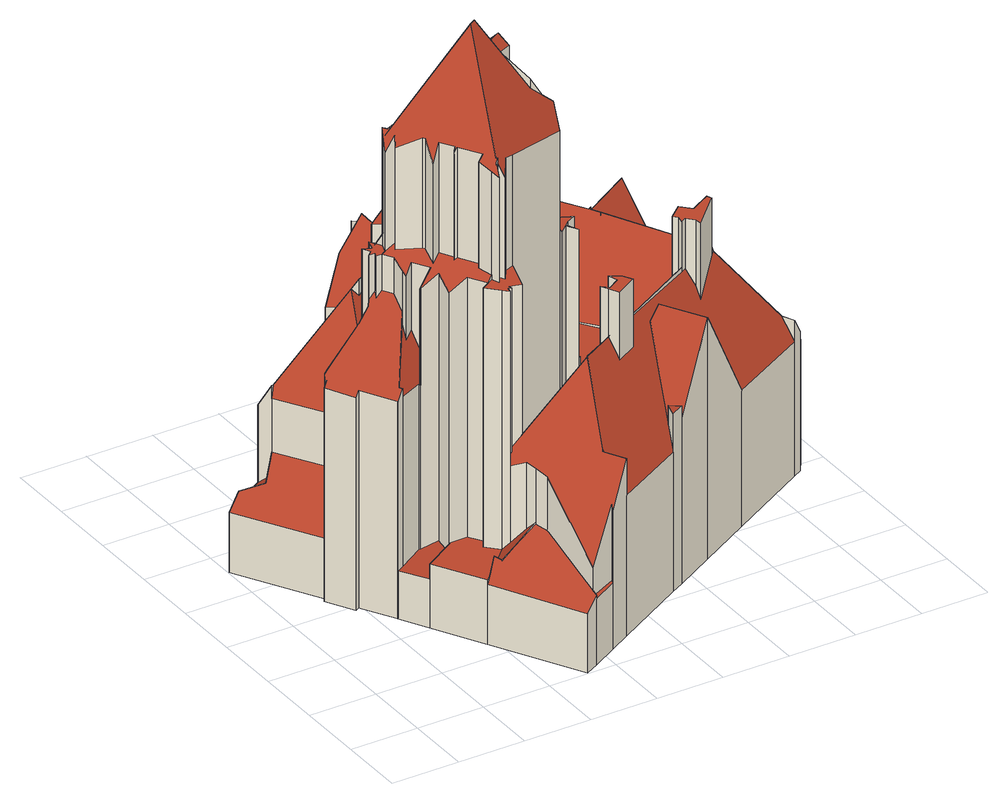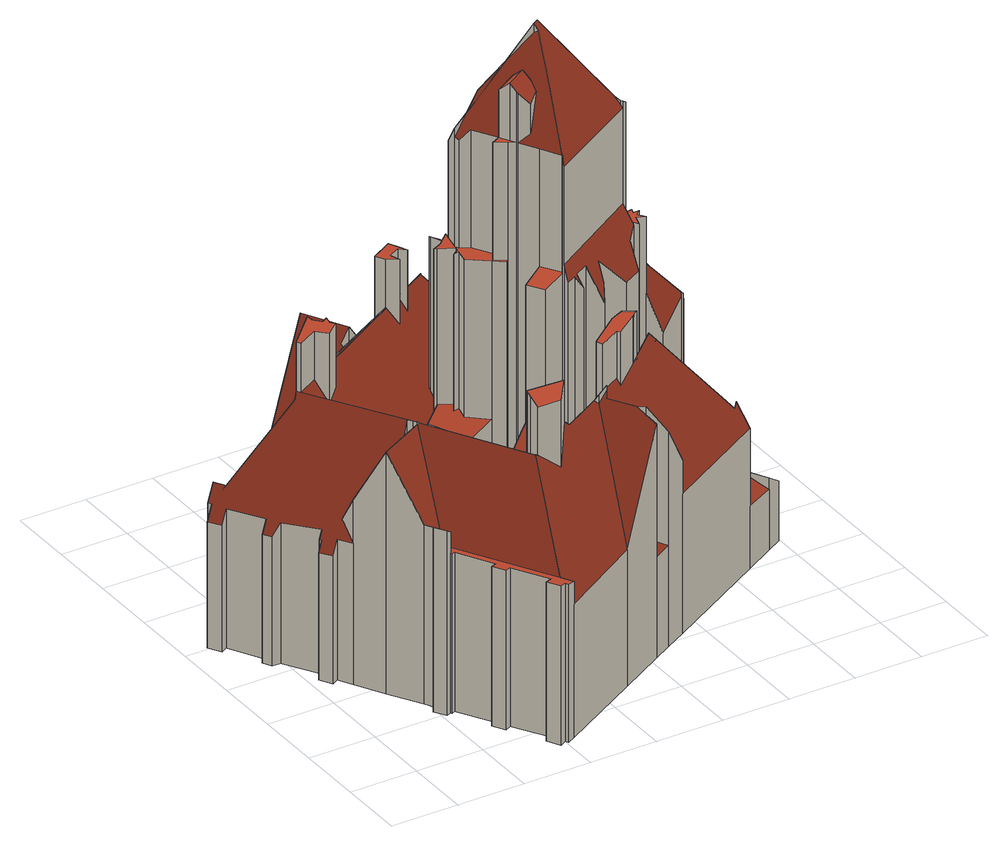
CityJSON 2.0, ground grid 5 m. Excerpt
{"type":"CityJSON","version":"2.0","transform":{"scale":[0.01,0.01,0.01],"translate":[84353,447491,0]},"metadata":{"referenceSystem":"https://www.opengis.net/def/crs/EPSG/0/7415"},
"CityObjects":{
"building1":{"type":"Building","attributes":{"b3_dak_type":"slanted","b3_extrusie":"standard","b3_h_dak_50p":16.01,"b3_h_dak_70p":17.88,"b3_h_dak_max":38.87,"b3_h_dak_min":5.73,"b3_h_maaiveld":0.932,"b3_h_nok":40.98,"b3_is_glas_dak":false,"b3_kas_warenhuis":false,"b3_kwaliteitsindicator":true,"b3_mutatie_ahn3_ahn4":false,"b3_mutatie_ahn4_ahn5":false,"b3_n_nok":21,"b3_n_vlakken":67,"b3_opp_buitenmuur":2663.47,"b3_opp_dak_plat":53.91,"b3_opp_dak_schuin":1316.25,"b3_opp_grond":755.08,"b3_opp_scheidingsmuur":0,"b3_rmse_lod12":7.8,"b3_rmse_lod13":1.96,"b3_rmse_lod22":0.447,"b3_t_run":659,"b3_val3dity_lod12":"[]","b3_val3dity_lod13":"[]","b3_val3dity_lod22":"[]","b3_volume_lod12":12552.94,"b3_volume_lod13":12874.92,"b3_volume_lod22":11890.4,"geconstateerd":false,"oorspronkelijkbouwjaar":1290,"status":"Pand in gebruik"},"children":["building1-1"]},
"building1-1":{"type":"BuildingPart","parents":["building1"],"geometry":[{"type":"Solid","lod":"2.2","boundaries":[[[[0,1,2,3,4,5,6,7,8,9,10,11,12,13,14,15,16,17,18,19,20,21,22,23,24,25,26,27,28,29,30,31,32,33,34,35,36,37,38,39,40,41,42,43,44,45,46,47,48,49,50,51,52,53,54,55,56,57,58]],[[59,56,55,60]],[[61,40,39,62]],[[60,55,54,63]],[[64,51,50,65]],[[66,67,42,41,68]],[[68,41,40,61]],[[69,38,37,70]],[[70,37,36,71]],[[72,73,74,75,76,77]],[[62,39,38,69]],[[78,35,34,79]],[[71,36,35,78]],[[80,81,82]],[[83,23,22,84]],[[85,31,30,86]],[[87,32,31,85]],[[88,89,90,91]],[[91,90,92,93]],[[94,28,27,95]],[[96,33,32,87]],[[86,30,29,97]],[[98,99,100]],[[97,29,28,94]],[[101,102,103,104]],[[105,24,23,83]],[[84,22,21,106]],[[107,18,17,108]],[[109,19,18,107]],[[110,11,10,111]],[[99,8,7,112]],[[108,17,16,113]],[[114,15,14,115]],[[113,16,15,114]],[[116,13,12,117]],[[115,14,13,116]],[[117,12,11,110]],[[111,10,9,118]],[[118,9,8,99,98]],[[112,7,6,119,120]],[[121,1,0,122]],[[123,124,122,125]],[[126,58,57,127]],[[127,57,56,59]],[[128,129,130]],[[131,3,2,132]],[[133,134,132,135]],[[136,20,19,109]],[[106,21,20,136,137]],[[138,4,3,131,139]],[[140,141,142]],[[129,128,143,144,145]],[[79,34,33,96]],[[146,147,148,149]],[[150,151,152,153]],[[154,155,151,150]],[[156,157,158,159]],[[160,161,157,156]],[[162,163,164,165,166]],[[165,164,167]],[[168,169,170,171,172,173]],[[173,172,174,175]],[[176,177,178,179]],[[180,181,5,4,138,182]],[[141,140,183,169,168]],[[184,185,183,140]],[[76,75,186,185,184]],[[187,188,189,190,191]],[[192,193,188,187,194]],[[195,47,46,196]],[[197,198,199,200]],[[145,144,201,202]],[[202,201,163,162]],[[203,204,205]],[[206,207,205]],[[137,136,208,209]],[[210,211,212,213]],[[214,215,216,217]],[[218,219,220,221]],[[221,220,222,223]],[[224,225,226,227]],[[223,222,228,229]],[[229,228,230,231]],[[227,226,102,101]],[[232,233,234,235]],[[236,237,238]],[[239,195,238]],[[240,43,42,67]],[[241,242,243]],[[244,245,246]],[[247,248,246]],[[249,250,251,252]],[[253,254,255,256,257]],[[258,259,260]],[[261,262,207,206]],[[263,264,265,266]],[[67,66,267]],[[268,269,270,271]],[[272,273,274,74,73]],[[275,276,277,196,278]],[[279,280,281]],[[280,279,282,283]],[[209,208,167]],[[284,285,286,287]],[[288,289,170,169]],[[290,291,292,293]],[[294,259,258,291,290]],[[295,296,297,298]],[[293,292,299,242,241]],[[300,301,302]],[[303,304,305]],[[172,171,219,218]],[[306,210,307,308]],[[308,307,198,197]],[[309,25,24,105]],[[310,311,312,313]],[[190,189,166]],[[314,315,316,317]],[[143,128,318]],[[191,190,100]],[[319,320,321,322]],[[323,324,325,326]],[[327,328,289,288]],[[329,261,330,331]],[[332,333,254,253]],[[257,256,130,334,335]],[[93,92,213,336]],[[336,213,212,337,338]],[[339,340,341,342,343]],[[343,342,344,345]],[[345,344,48,47,195,239]],[[252,251,346,347]],[[347,346,348,349]],[[349,348,350,351]],[[266,265,211,210,306]],[[352,353,324,323]],[[354,355,353,352]],[[356,357,355,354]],[[217,216,358,177,176]],[[359,360,358,216]],[[361,362,215,214]],[[363,364,362,361]],[[365,366,367,285,284]],[[63,54,53,368,369]],[[369,368,370,147,146]],[[371,372,373,374]],[[375,376,372,371]],[[377,49,48,344]],[[65,50,49,377,378]],[[368,53,52,379]],[[380,381,382,383]],[[384,385,386,387]],[[260,388,385,384]],[[389,390,391,392]],[[393,394,237,236]],[[387,386,395,396,397]],[[397,396,398,399]],[[400,401,402]],[[394,393,402]],[[403,401,400,264,263]],[[404,405,401,403]],[[248,247,406]],[[407,408,409,410]],[[313,312,408,407]],[[408,411,412,413]],[[413,412,273,272]],[[410,409,73,72]],[[326,325,414,415,416]],[[331,330,417,414,325]],[[416,415,274,273]],[[418,379,52,51,64,419]],[[420,421,422]],[[419,64,422]],[[423,424,425,426]],[[427,426,425,428,429]],[[430,431,233,232,432]],[[429,428,431,430]],[[161,433,434,435]],[[436,437,438]],[[426,427,438]],[[119,6,5,181]],[[439,440,441,181,180]],[[442,443,444,445]],[[334,130,446,447]],[[139,131,448,449,450,451]],[[449,448,134,133]],[[450,449,452,234]],[[451,450,453]],[[95,27,26,80]],[[81,80,26,25,309]],[[374,373,454,455]],[[456,457,458,459]],[[459,458,379,418]],[[338,337,333,332]],[[256,255,460]],[[461,462,463,464]],[[465,466,467]],[[464,463,468,466,465]],[[469,456,470,471]],[[472,473,457,456,469]],[[455,454,474,475]],[[476,477,250,249]],[[478,392,391,477,476,479]],[[471,470,388,260]],[[153,152,259,294]],[[480,481,482]],[[483,484,89,88]],[[335,334,484,483]],[[485,44,43,240]],[[77,76,301,300]],[[185,186,486,328,327]],[[328,486,487,488]],[[488,487,489,462,461]],[[462,489,417,330]],[[490,491,124,123]],[[492,444,493]],[[235,234,452,494,495]],[[287,286,364,363]],[[496,497,498]],[[182,138,498]],[[499,500,501]],[[285,367,501]],[[445,444,492,502,503]],[[479,476,504,505,506]],[[506,505,507]],[[245,244,507]],[[495,494,491,490]],[[508,509,510]],[[511,512,513,514]],[[514,513,515,516]],[[517,518,512,511]],[[519,520,521,518,517]],[[360,359,522]],[[104,103,523,524]],[[524,523,424,423]],[[231,230,225,224]],[[271,270,411,408]],[[505,504,269,268]],[[298,297,357,356]],[[351,350,525,526]],[[311,310,527]],[[296,528,262,261,329]],[[526,525,528,296,295]],[[194,187,443,442]],[[529,530,381,380]],[[135,132,2,1,121]],[[440,439,531]],[[120,119,441,440]],[[125,122,0,58,126]],[[518,521,509,508]],[[317,316,532,533]],[[516,515,315,314]],[[435,434,314]],[[304,303,175,534]],[[534,175,174,437,535]],[[535,437,436,433,161,160]],[[399,398,536,537]],[[537,536,538,539]],[[539,538,390,389]],[[540,541,542]],[[543,544,542]],[[545,546,544,547]],[[503,502,193,192]],[[548,446,549]],[[468,463,549]],[[147,370,550,551]],[[475,474,552,473,472]],[[551,550,552,474]],[[383,382,320,319]],[[553,554,155,154]],[[322,321,554,553]],[[396,395,546,545]],[[555,556,340,339]],[[378,377,341,340]],[[557,558,277,276]],[[547,544,543,556,555]],[[541,540,421,420]],[[164,163,309]],[[559,560,558,557]],[[283,282,560,559]],[[447,446,548,204,203]],[[200,199,405,404]],[[278,196,46,45,561,562]],[[562,561,276,275]],[[561,45,44,485]],[[159,158,530,529]],[[563,564,392,478]],[[432,232,520,519]],[[149,148,565,532]],[[533,532,565,376,375]],[[179,178,366,365]],[[242,299,566,567]],[[567,566,564,563]],[[481,480,568,569]],[[569,568,570,571,500,499]],[[571,570,572]],[[497,496,572]],[[570,568,573]],[[208,136,109,107,108,113,114,115,116,117,110,111,118,98,100]],[[209,167,105,83,84,106,137]],[[100,190,166,165,167,208]],[[313,407,410,310]],[[73,409,408,413,272]],[[134,448,131,132]],[[453,450,234,233,431,428,522]],[[164,309,105,167]],[[256,460,267,66,68,61,62,69,70,71,78,79,96,87,85,86,97,94,95,80,82,318,128,130]],[[335,483,88,91,93,336,338,332,253,257]],[[185,327,288,169,183]],[[417,489,487,486,186,75,74,274,415,414]],[[341,377,344,342]],[[443,187,191,100,99,112,480,482,493,444]],[[569,499,501,367,366,178,177,358,360,522,428,425,424,523,103,102,226,225,230,228,222,220,219,574,502,492,493,482,481]],[[311,527,302,301,76,184,140,142,406,247,246,245,507,505,268,271,408,312]],[[527,310,410,72,77,300,302]],[[296,329,331,325,324,353,355,357,297]],[[526,295,298,356,354,352,323,326,416,273,412,411,270,269,504,476,249,252,347,349,351]],[[405,199,198,307,210,213,92,90,89,484,334,447,203,205,207,262,528,525,350,348,346,251,250,477,391,390,394,402,401]],[[135,121,122,124,491,494,452,449,133]],[[441,119,181]],[[149,532,316,315,515,513,512,518,508,510,490,123,125,126,127,59,60,63,369,146]],[[175,303,305,575,248,406,142,141,168,173]],[[437,174,172,218,221,223,229,231,224,227,101,104,524,423,426,438]],[[520,232,235,495,490,510,509,521]],[[567,563,478,479,506,507,244,246,248,575,243,242]],[[503,192,194,442,445]],[[468,549,446,130,129,145,202,162,166,189,188,193,502,574,467,466]],[[552,550,370,368,379,458,457,473]],[[541,420,422,64,65,378,340,556,543,542]],[[547,555,339,343,345,239,238,237,394,390,538,536,398,396,545]],[[421,386,385,388,470,456,459,418,419,422]],[[309,163,201,144,143,318,82,81]],[[560,282,279,281,240,67,267,460,255,254,333,337,212,211,265,264,400,402,393,236,238,195,196,277,558]],[[283,559,485,240,281,280]],[[204,548,549,463,462,330,261,206,205]],[[386,421,540,542,544,546,395]],[[200,404,403,263,266,306,308,197]],[[562,275,278]],[[561,485,559,557,276]],[[159,529,380,383,319,322,553,154,150,153,294,290,293,241,243,575,305,304,534,535,160,156]],[[574,219,171,170,289,328,488,461,464,465,467]],[[432,519,517,511,514,516,314,434,433,436,438,427,429,430]],[[376,565,148,147,551,474,454,373,372]],[[533,375,371,374,455,475,472,469,471,260,259,152,151,155,554,321,320,382,381,530,158,157,161,435,314,317]],[[179,365,284,287,363,361,214,217,176]],[[564,566,299,292,291,258,260,384,387,397,399,537,539,389,392]],[[571,572,496,498,138,139,451,453,522,359,216,215,362,364,286,285,501,500]],[[573,568,480,112,120,440,531]],[[570,573,531,439,180,182,498,497,572]]]],"semantics":{"surfaces":[{"type":"GroundSurface"},{"type":"WallSurface","on_footprint_edge":true},{"type":"WallSurface","on_footprint_edge":false},{"type":"RoofSurface","b3_azimut":241.92,"b3_h_dak_50p":12.73,"b3_h_dak_70p":12.77,"b3_h_dak_max":14.42,"b3_h_dak_min":12.59,"b3_hellingshoek":11.24},{"type":"RoofSurface","b3_azimut":239.54,"b3_h_dak_50p":14.37,"b3_h_dak_70p":14.54,"b3_h_dak_max":14.88,"b3_h_dak_min":13.9,"b3_hellingshoek":34.06},{"type":"RoofSurface","b3_azimut":59.24,"b3_h_dak_50p":15.52,"b3_h_dak_70p":16.87,"b3_h_dak_max":19.39,"b3_h_dak_min":12.59,"b3_hellingshoek":60.41},{"type":"RoofSurface","b3_azimut":146.9,"b3_h_dak_50p":37.96,"b3_h_dak_70p":38.07,"b3_h_dak_max":38.43,"b3_h_dak_min":37.6,"b3_hellingshoek":40.85},{"type":"RoofSurface","b3_azimut":342.63,"b3_h_dak_50p":33.88,"b3_h_dak_70p":33.88,"b3_h_dak_max":37.73,"b3_h_dak_min":33.88,"b3_hellingshoek":0.387},{"type":"RoofSurface","b3_azimut":326.9,"b3_h_dak_50p":6,"b3_h_dak_70p":6.35,"b3_h_dak_max":12.45,"b3_h_dak_min":5.3,"b3_hellingshoek":39.65},{"type":"RoofSurface","b3_azimut":239.93,"b3_h_dak_50p":14.57,"b3_h_dak_70p":15.77,"b3_h_dak_max":25.11,"b3_h_dak_min":12.02,"b3_hellingshoek":57.94},{"type":"RoofSurface","b3_azimut":328.89,"b3_h_dak_50p":16.39,"b3_h_dak_70p":17.25,"b3_h_dak_max":19.39,"b3_h_dak_min":13.63,"b3_hellingshoek":59.4},{"type":"RoofSurface","b3_azimut":61.77,"b3_h_dak_50p":14.57,"b3_h_dak_70p":16.32,"b3_h_dak_max":22.34,"b3_h_dak_min":10.08,"b3_hellingshoek":59.81},{"type":"RoofSurface","b3_azimut":38.69,"b3_h_dak_50p":22.34,"b3_h_dak_70p":22.34,"b3_h_dak_max":22.34,"b3_h_dak_min":22.34,"b3_hellingshoek":0.136},{"type":"RoofSurface","b3_azimut":189.84,"b3_h_dak_50p":25.13,"b3_h_dak_70p":25.13,"b3_h_dak_max":33.91,"b3_h_dak_min":25.13,"b3_hellingshoek":0.212},{"type":"RoofSurface","b3_azimut":32.73,"b3_h_dak_50p":10.33,"b3_h_dak_70p":10.34,"b3_h_dak_max":37.46,"b3_h_dak_min":10.28,"b3_hellingshoek":0.886},{"type":"RoofSurface","b3_azimut":291.73,"b3_h_dak_50p":5.87,"b3_h_dak_70p":5.87,"b3_h_dak_max":9.81,"b3_h_dak_min":5.86,"b3_hellingshoek":1.06},{"type":"RoofSurface","b3_azimut":331.29,"b3_h_dak_50p":14.5,"b3_h_dak_70p":16.06,"b3_h_dak_max":22.33,"b3_h_dak_min":10.38,"b3_hellingshoek":59.55},{"type":"RoofSurface","b3_azimut":149.96,"b3_h_dak_50p":16.46,"b3_h_dak_70p":17.6,"b3_h_dak_max":24.8,"b3_h_dak_min":13.02,"b3_hellingshoek":60.02},{"type":"RoofSurface","b3_azimut":59.9,"b3_h_dak_50p":35.72,"b3_h_dak_70p":36.88,"b3_h_dak_max":40.04,"b3_h_dak_min":32.59,"b3_hellingshoek":62.1},{"type":"RoofSurface","b3_azimut":327.76,"b3_h_dak_50p":37.35,"b3_h_dak_70p":37.51,"b3_h_dak_max":38.43,"b3_h_dak_min":36.62,"b3_hellingshoek":46.56},{"type":"RoofSurface","b3_azimut":9.47,"b3_h_dak_50p":13.32,"b3_h_dak_70p":13.38,"b3_h_dak_max":32.59,"b3_h_dak_min":13.18,"b3_hellingshoek":4.39},{"type":"RoofSurface","b3_azimut":189.83,"b3_h_dak_50p":25.11,"b3_h_dak_70p":25.12,"b3_h_dak_max":33.98,"b3_h_dak_min":25.1,"b3_hellingshoek":0.212},{"type":"RoofSurface","b3_azimut":330.44,"b3_h_dak_50p":15.41,"b3_h_dak_70p":16.84,"b3_h_dak_max":33.86,"b3_h_dak_min":11.05,"b3_hellingshoek":58.78},{"type":"RoofSurface","b3_azimut":240.23,"b3_h_dak_50p":6.78,"b3_h_dak_70p":7.47,"b3_h_dak_max":17.92,"b3_h_dak_min":5.39,"b3_hellingshoek":34.85},{"type":"RoofSurface","b3_azimut":330.46,"b3_h_dak_50p":8.42,"b3_h_dak_70p":8.42,"b3_h_dak_max":18.11,"b3_h_dak_min":8.11,"b3_hellingshoek":51.65},{"type":"RoofSurface","b3_azimut":238.66,"b3_h_dak_50p":19.04,"b3_h_dak_70p":20.14,"b3_h_dak_max":25.2,"b3_h_dak_min":16.77,"b3_hellingshoek":52.74},{"type":"RoofSurface","b3_azimut":329.56,"b3_h_dak_50p":35.12,"b3_h_dak_70p":36.52,"b3_h_dak_max":40.01,"b3_h_dak_min":32.76,"b3_hellingshoek":60.74},{"type":"RoofSurface","b3_azimut":330.33,"b3_h_dak_50p":24.7,"b3_h_dak_70p":25.22,"b3_h_dak_max":33.18,"b3_h_dak_min":22.35,"b3_hellingshoek":59.82},{"type":"RoofSurface","b3_azimut":327.83,"b3_h_dak_50p":18.03,"b3_h_dak_70p":18.59,"b3_h_dak_max":20.4,"b3_h_dak_min":16.56,"b3_hellingshoek":64.87},{"type":"RoofSurface","b3_azimut":149.67,"b3_h_dak_50p":35.82,"b3_h_dak_70p":37.21,"b3_h_dak_max":41.33,"b3_h_dak_min":32.86,"b3_hellingshoek":61.32},{"type":"RoofSurface","b3_azimut":218.93,"b3_h_dak_50p":22.33,"b3_h_dak_70p":22.33,"b3_h_dak_max":22.35,"b3_h_dak_min":22.31,"b3_hellingshoek":0.731},{"type":"RoofSurface","b3_azimut":239.96,"b3_h_dak_50p":16.44,"b3_h_dak_70p":17.7,"b3_h_dak_max":22.35,"b3_h_dak_min":12.55,"b3_hellingshoek":59.24},{"type":"RoofSurface","b3_azimut":257.94,"b3_h_dak_50p":4.79,"b3_h_dak_70p":4.91,"b3_h_dak_max":24.89,"b3_h_dak_min":4.54,"b3_hellingshoek":7.95},{"type":"RoofSurface","b3_azimut":240.23,"b3_h_dak_50p":6.43,"b3_h_dak_70p":6.99,"b3_h_dak_max":12.72,"b3_h_dak_min":5.3,"b3_hellingshoek":34.85},{"type":"RoofSurface","b3_azimut":240.78,"b3_h_dak_50p":13.48,"b3_h_dak_70p":14.58,"b3_h_dak_max":19.4,"b3_h_dak_min":8.02,"b3_hellingshoek":58.09},{"type":"RoofSurface","b3_azimut":291.73,"b3_h_dak_50p":5.73,"b3_h_dak_70p":5.74,"b3_h_dak_max":25.22,"b3_h_dak_min":5.68,"b3_hellingshoek":1.06},{"type":"RoofSurface","b3_azimut":151.6,"b3_h_dak_50p":17.27,"b3_h_dak_70p":18.18,"b3_h_dak_max":19.45,"b3_h_dak_min":13.3,"b3_hellingshoek":60.64},{"type":"RoofSurface","b3_azimut":149.55,"b3_h_dak_50p":15.37,"b3_h_dak_70p":16.83,"b3_h_dak_max":22.52,"b3_h_dak_min":11.13,"b3_hellingshoek":59.41},{"type":"RoofSurface","b3_azimut":60.77,"b3_h_dak_50p":16.14,"b3_h_dak_70p":17.21,"b3_h_dak_max":19.5,"b3_h_dak_min":12.09,"b3_hellingshoek":59.61},{"type":"RoofSurface","b3_azimut":241.65,"b3_h_dak_50p":12.24,"b3_h_dak_70p":12.46,"b3_h_dak_max":14.46,"b3_h_dak_min":11.54,"b3_hellingshoek":13.12},{"type":"RoofSurface","b3_azimut":314.66,"b3_h_dak_50p":6.6,"b3_h_dak_70p":7,"b3_h_dak_max":25.08,"b3_h_dak_min":5.76,"b3_hellingshoek":47.43},{"type":"RoofSurface","b3_azimut":247.98,"b3_h_dak_50p":22.5,"b3_h_dak_70p":22.51,"b3_h_dak_max":22.52,"b3_h_dak_min":22.48,"b3_hellingshoek":1.13},{"type":"RoofSurface","b3_azimut":323,"b3_h_dak_50p":14.14,"b3_h_dak_70p":14.14,"b3_h_dak_max":14.17,"b3_h_dak_min":14.14,"b3_hellingshoek":5.49},{"type":"RoofSurface","b3_azimut":241.37,"b3_h_dak_50p":17.17,"b3_h_dak_70p":18.04,"b3_h_dak_max":19.5,"b3_h_dak_min":13.78,"b3_hellingshoek":59.01},{"type":"RoofSurface","b3_azimut":239.76,"b3_h_dak_50p":35.8,"b3_h_dak_70p":36.97,"b3_h_dak_max":41.33,"b3_h_dak_min":33.19,"b3_hellingshoek":61.08},{"type":"RoofSurface","b3_azimut":330.72,"b3_h_dak_50p":13.38,"b3_h_dak_70p":13.83,"b3_h_dak_max":25.65,"b3_h_dak_min":12.78,"b3_hellingshoek":41.01},{"type":"RoofSurface","b3_azimut":189.84,"b3_h_dak_50p":25.11,"b3_h_dak_70p":25.11,"b3_h_dak_max":25.11,"b3_h_dak_min":25.11,"b3_hellingshoek":0.212},{"type":"RoofSurface","b3_azimut":152.46,"b3_h_dak_50p":19.49,"b3_h_dak_70p":20.7,"b3_h_dak_max":25.26,"b3_h_dak_min":17.7,"b3_hellingshoek":64.23},{"type":"RoofSurface","b3_azimut":239.37,"b3_h_dak_50p":25.32,"b3_h_dak_70p":25.6,"b3_h_dak_max":34.56,"b3_h_dak_min":24.51,"b3_hellingshoek":32.27},{"type":"RoofSurface","b3_azimut":192.11,"b3_h_dak_50p":22.52,"b3_h_dak_70p":22.52,"b3_h_dak_max":22.53,"b3_h_dak_min":22.51,"b3_hellingshoek":0.352},{"type":"RoofSurface","b3_azimut":189.89,"b3_h_dak_50p":25.09,"b3_h_dak_70p":25.09,"b3_h_dak_max":33.97,"b3_h_dak_min":25.08,"b3_hellingshoek":0.212},{"type":"RoofSurface","b3_azimut":330.33,"b3_h_dak_50p":14.57,"b3_h_dak_70p":16.37,"b3_h_dak_max":22.53,"b3_h_dak_min":10.83,"b3_hellingshoek":59.82},{"type":"RoofSurface","b3_azimut":61.3,"b3_h_dak_50p":16.43,"b3_h_dak_70p":17.41,"b3_h_dak_max":19.52,"b3_h_dak_min":11.53,"b3_hellingshoek":61.38},{"type":"RoofSurface","b3_azimut":240.33,"b3_h_dak_50p":17.17,"b3_h_dak_70p":18.08,"b3_h_dak_max":19.52,"b3_h_dak_min":13.99,"b3_hellingshoek":58.8}],"values":[[0,1,1,1,1,1,1,1,1,2,1,1,1,2,1,1,1,2,2,1,1,1,2,1,2,1,1,1,1,1,1,1,1,1,1,1,1,1,1,1,1,2,1,1,2,1,2,1,1,1,2,2,1,2,2,2,2,2,2,2,2,2,2,1,2,2,2,2,2,1,2,2,2,2,2,2,2,2,2,2,2,2,2,2,2,2,2,1,2,2,2,2,2,2,2,2,2,2,2,2,2,2,2,2,2,2,2,2,2,2,2,2,2,2,1,2,2,2,2,2,2,2,2,2,2,2,2,2,2,2,1,2,2,2,2,2,2,2,2,2,2,2,2,1,2,2,2,1,1,1,2,2,2,2,2,2,2,2,2,2,2,2,2,2,2,2,2,2,2,2,1,2,2,2,2,2,2,2,2,2,1,2,2,2,2,2,2,2,1,1,2,2,2,2,2,2,2,2,2,2,2,2,2,2,2,2,2,2,1,2,2,2,2,2,2,2,2,2,2,2,2,2,2,2,2,2,2,2,2,2,2,2,2,2,2,2,2,2,2,2,2,2,2,2,2,1,2,2,1,2,2,2,2,2,2,2,2,2,2,2,2,2,2,2,2,2,2,2,2,2,2,2,2,2,2,2,2,2,2,2,2,2,1,2,1,2,2,2,2,2,2,2,2,2,2,2,2,2,3,4,5,6,7,8,9,10,11,12,13,14,15,16,17,18,19,20,21,22,23,24,25,26,27,28,29,30,31,32,33,34,35,36,37,38,39,40,41,42,43,44,45,46,47,48,49,50,51,52,53]]}}]}
},
"vertices":[
[357,1679,93],[10,2286,93],[121,2350,93],[348,2481,93],[1142,2937,93],[1304,3031,93],[1448,3113,93],[1793,3312,93],[2419,3672,93],[2482,3708,93],[2494,3686,93],[2543,3712,93],[2596,3619,93],[2546,3590,93],[2695,3340,93],[2741,3367,93],[2795,3274,93],[2748,3247,93],[2896,2991,93],[2924,3007,93],[2931,2996,93],[2966,3013,93],[3017,2923,93],[2968,2895,93],[3016,2812,93],[3153,2573,93],[3271,2365,93],[3330,2263,93],[3377,2290,93],[3430,2198,93],[3394,2178,93],[3402,2164,93],[3373,2147,93],[3527,1895,93],[3587,1892,93],[3623,1828,93],[3578,1802,93],[3720,1547,93],[3769,1574,93],[3822,1481,93],[3770,1451,93],[3785,1426,93],[3723,1391,93],[3099,1034,93],[2698,806,93],[2395,633,93],[2298,577,93],[1750,265,93],[1590,173,93],[1396,62,93],[1296,6,93],[941,647,93],[734,1020,93],[623,1221,93],[619,1229,93],[478,1470,93],[452,1455,93],[335,1658,93],[361,1672,93],[452,1455,1679],[478,1470,1719],[3770,1451,1135],[3822,1481,1032],[619,1229,1712],[941,647,540],[1296,6,533],[3723,1391,1255],[3723,1391,1095],[3785,1426,1134],[3769,1574,1037],[3720,1547,1133],[3578,1802,1141],[1719,1854,3761],[1719,1854,3388],[1719,1854,1035],[1715,1858,1035],[1715,1858,3388],[1715,1858,3755],[3623,1828,1051],[3587,1892,1055],[3271,2365,1147],[3271,2365,1474],[3270,2228,1261],[2968,2895,1432],[3017,2923,1470],[3402,2164,1113],[3394,2178,1113],[3373,2147,1171],[2975,1604,2234],[2975,1604,1711],[2874,1516,1754],[2874,1516,2234],[2900,1487,1817],[2900,1487,2234],[3377,2290,1047],[3330,2263,1142],[3527,1895,1142],[3430,2198,1043],[2419,3672,1257],[2419,3672,1086],[2471,3585,1258],[1256,2098,2484],[1256,2098,1316],[1055,2124,1531],[1055,2124,2273],[3016,2812,1431],[2966,3013,1471],[2896,2991,1277],[2748,3247,1275],[2924,3007,1284],[2543,3712,1283],[2494,3686,1272],[1793,3312,1111],[2795,3274,1286],[2741,3367,1285],[2695,3340,1274],[2546,3590,1272],[2596,3619,1283],[2482,3708,1271],[1448,3113,846],[1448,3113,1842],[10,2286,543],[357,1679,544],[370,1706,1759],[370,1706,561],[357,1679,1726],[361,1672,1726],[335,1658,1687],[2820,2291,1891],[2820,2291,1892],[3196,1616,1871],[348,2481,559],[121,2350,547],[270,2260,692],[270,2260,677],[121,2350,633],[2931,2996,1284],[2931,2996,1445],[1142,2937,1132],[348,2481,1139],[1555,2137,3385],[1555,2137,3407],[1489,1891,3726],[2820,2291,1739],[2800,2326,1811],[2800,2326,1893],[672,1246,1783],[672,1246,1721],[658,1270,1780],[658,1270,1784],[1230,1172,3395],[1230,1172,2571],[1199,1173,2555],[1199,1173,3347],[1137,1331,3394],[1137,1331,2572],[899,1709,3368],[899,1709,2565],[878,1671,2541],[878,1671,3300],[829,1709,3258],[829,1709,2527],[2787,2364,1905],[2787,2364,1882],[2787,2364,1880],[2787,2364,1879],[2776,2367,1892],[2884,2791,1347],[1559,2152,3388],[1559,2152,2513],[1559,2152,1363],[1571,2195,1335],[1571,2195,2606],[1571,2195,3331],[873,1781,2631],[873,1781,3338],[1255,2382,2251],[1255,2382,1743],[1354,2425,1722],[1354,2425,2251],[1304,3031,1693],[1304,3031,847],[1142,2937,1384],[1555,2137,2513],[1636,1997,3387],[1636,1997,2512],[1636,1997,1034],[2335,3094,1879],[2335,3094,1862],[2348,3094,1880],[2348,3094,1886],[2348,3094,1890],[2302,2956,2233],[2302,2956,1698],[2335,3094,2235],[1750,265,1144],[2298,577,1130],[2143,1007,2250],[2143,1007,1890],[2056,957,1891],[2056,957,2248],[2784,2355,1870],[2784,2355,1893],[2550,1664,1279],[2550,1664,1225],[2399,1639,1191],[2245,1614,1157],[2245,1614,1101],[2899,2857,1265],[2899,2857,1379],[2195,1034,1892],[2195,1034,1886],[2889,1427,1863],[2889,1427,1894],[1212,2461,2251],[1212,2461,1902],[1174,2431,1915],[1174,2431,2251],[1591,2271,2510],[1591,2271,1286],[1512,2226,1287],[1512,2226,2510],[1464,2255,1372],[1464,2255,2426],[1315,2271,2276],[1315,2271,1525],[1268,2182,1432],[1268,2182,2368],[1487,2211,1287],[1487,2211,2510],[1383,2152,1288],[1383,2152,2511],[728,1832,1940],[728,1832,1220],[666,1939,1219],[666,1939,1677],[1666,418,1440],[1666,418,1421],[1671,408,1421],[1750,265,1420],[3099,1034,1110],[1284,1079,3395],[1284,1079,3364],[1276,1093,3395],[1787,1491,3551],[1787,1491,3619],[1622,1565,3819],[1457,1638,4019],[1457,1638,4087],[1931,1333,2510],[1931,1333,1249],[1988,1385,1220],[1988,1385,2510],[2983,1347,2235],[2983,1347,1665],[3215,1581,1808],[3215,1581,1870],[3215,1581,2234],[1235,1070,2509],[1235,1070,2541],[1190,1044,2509],[2243,1619,1157],[2243,1619,1092],[2075,868,2248],[2075,868,1746],[2235,962,1745],[2235,962,2251],[3676,1475,1258],[1952,1530,3312],[1952,1530,2511],[1884,1565,2511],[1884,1565,3390],[1766,1825,3388],[1766,1825,2512],[1766,1825,1035],[2332,693,1413],[2332,693,1272],[2332,693,1269],[2298,577,1420],[2589,1149,1715],[2589,1149,1774],[2799,1117,1488],[2589,1125,1679],[2589,1125,1793],[1580,2670,2253],[1580,2670,1904],[1417,2578,1903],[1417,2578,2252],[1759,2270,2513],[1759,2270,1358],[1255,1014,3290],[1255,1014,2509],[1270,1072,2509],[1270,1072,3367],[1235,1070,3310],[2076,1466,2511],[2076,1466,1350],[1970,1521,1347],[1970,1521,2511],[1284,1079,2509],[1645,1905,3674],[1645,1905,3460],[1549,1818,3698],[882,1767,3368],[882,1767,3393],[915,1747,3428],[2195,1034,2251],[2117,1079,1764],[2117,1079,2250],[3153,2573,1898],[1584,1708,3815],[1584,1708,3745],[1619,1651,3741],[1619,1651,3757],[803,1704,2511],[803,1704,2244],[845,1633,2242],[845,1633,2511],[2875,2339,1768],[1069,1446,3394],[1069,1446,2572],[1127,1348,2572],[1127,1348,3394],[2000,1672,2511],[2000,1672,1336],[1861,1780,1329],[1861,1780,2512],[1835,2150,2513],[1835,2150,1481],[2243,1619,1336],[2088,1900,1156],[2088,1900,1317],[2980,1399,2234],[2980,1399,1744],[3196,1616,1872],[3196,1616,2234],[2889,1427,2235],[2932,1452,1862],[2932,1452,2234],[1395,103,795],[1395,103,626],[1395,103,586],[1598,200,588],[1598,200,1156],[1590,173,588],[1590,173,1123],[2035,1303,1376],[2035,1303,2510],[2000,1397,1214],[2000,1397,2510],[2028,1422,1200],[2028,1422,2511],[1980,1572,2511],[1980,1572,1343],[2022,1578,2511],[2022,1578,1342],[1975,1546,2511],[1975,1546,1345],[1174,2431,1889],[998,2298,1965],[998,2298,1841],[1225,2471,2251],[1225,2471,1901],[1399,2602,2252],[1399,2602,1852],[1596,2618,2253],[1596,2618,1802],[1580,2670,1895],[623,1221,449],[623,1221,1712],[672,1246,456],[909,1524,2510],[909,1524,2005],[981,1402,1712],[981,1402,2510],[838,1472,2455],[838,1472,1980],[1396,62,586],[1396,62,612],[734,1020,458],[1019,1533,3394],[1019,1533,2573],[1005,1414,2527],[1005,1414,3264],[1133,1011,2509],[1133,1011,575],[1216,922,577],[1216,922,2508],[1190,1044,576],[1367,914,2508],[1367,914,1391],[1441,1151,1111],[1441,1151,2509],[1786,803,1899],[1786,803,1891],[1254,882,637],[1254,882,1208],[1254,882,2508],[1263,919,1249],[1263,919,2508],[2037,945,1891],[2037,945,1892],[1998,923,1892],[2037,945,2248],[2010,1000,2248],[2010,1000,1792],[1435,1658,4035],[1784,1739,3742],[1784,1739,3389],[1743,1810,3388],[1743,1810,3814],[1784,1739,2512],[1848,1772,2512],[1848,1772,3388],[1861,1780,1035],[1786,1838,1035],[1786,1838,2512],[2088,1900,1031],[734,1020,568],[941,647,574],[1062,768,655],[1062,768,575],[977,683,574],[912,1934,2436],[912,1934,1369],[832,1852,1315],[832,1852,2490],[832,1852,2511],[814,1884,1380],[814,1884,2511],[789,1807,2511],[789,1807,1284],[728,1832,2511],[829,1709,2511],[812,1709,2511],[812,1709,2517],[863,1799,2511],[863,1799,2596],[838,1841,2511],[1473,3030,1934],[1473,3030,1875],[1473,3030,952],[2157,3093,2233],[2157,3093,1735],[2004,2886,1919],[2004,2886,2230],[2730,1747,1303],[2730,1747,1306],[399,2394,642],[399,2394,816],[399,2394,1215],[399,2394,1311],[666,1939,820],[432,2428,1288],[858,1339,1716],[858,1339,2423],[979,1176,571],[979,1176,496],[978,1168,496],[978,1168,571],[3236,1602,1821],[1915,2216,1466],[1915,2216,1155],[2244,2507,1255],[2244,2507,1385],[2270,2530,1379],[2270,2530,1293],[2220,2616,1292],[2244,2507,1237],[979,1176,2436],[1114,1174,573],[1114,1174,2509],[996,1332,2496],[996,1332,503],[860,1333,1703],[860,1333,2422],[1941,1382,2510],[1941,1382,1187],[1441,1151,3334],[1941,1382,3237],[1646,2728,1863],[1646,2728,1924],[1675,2724,1892],[3045,1528,2234],[3045,1528,1876],[2698,806,1897],[1835,2150,1030],[1888,2192,1029],[1888,2192,1473],[1915,2216,1029],[389,1707,1781],[389,1707,573],[2004,2886,1850],[1964,2887,1886],[395,1725,583],[395,1725,1754],[1265,2777,1475],[1265,2777,1429],[1246,2802,1422],[1571,2701,1948],[1571,2701,1851],[1580,2673,1899],[2279,2876,1596],[2279,2876,2232],[1964,1496,2511],[1964,1496,3325],[1964,1496,3394],[1874,1493,3474],[705,1721,2145],[705,1721,2113],[626,1708,2047],[769,1742,2511],[769,1742,2232],[759,1709,2198],[759,1709,2511],[801,1709,2244],[801,1709,2511],[724,1741,2511],[724,1741,2181],[760,1778,2511],[760,1778,2074],[724,1741,2100],[946,2310,1903],[919,2047,1534],[919,2047,2272],[2098,1455,1211],[2098,1455,2511],[1551,1760,3750],[2076,1466,1176],[1010,1548,3394],[1010,1548,2573],[1495,2955,1905],[840,1524,2162],[840,1524,2473],[873,1781,3393],[863,1799,3393],[1289,916,1284],[1289,916,2508],[1282,937,1290],[1282,937,2508],[1085,704,642],[1085,704,647],[1183,715,709],[1354,733,819],[1354,733,828],[1330,801,1251],[1330,801,757],[1354,733,1231],[2730,1747,1271],[2422,2230,1261],[846,1333,482],[846,1333,1716],[860,1333,484],[1114,1331,3358],[1114,1331,2559],[1386,641,1204],[1386,641,807],[2457,1114,1791],[2457,1114,1776],[2525,1120,1894],[2525,1120,1726],[2395,633,1316],[2395,633,1421],[1368,1118,3348],[1368,1118,2509],[840,1524,2072],[1312,1031,2509],[1312,1031,3263],[1590,2735,1947],[1590,2735,1983],[1590,2735,1861],[1590,2735,1815],[1428,2756,1647],[1603,2761,1902],[2207,2624,1281],[1415,1613,4086]
]}
